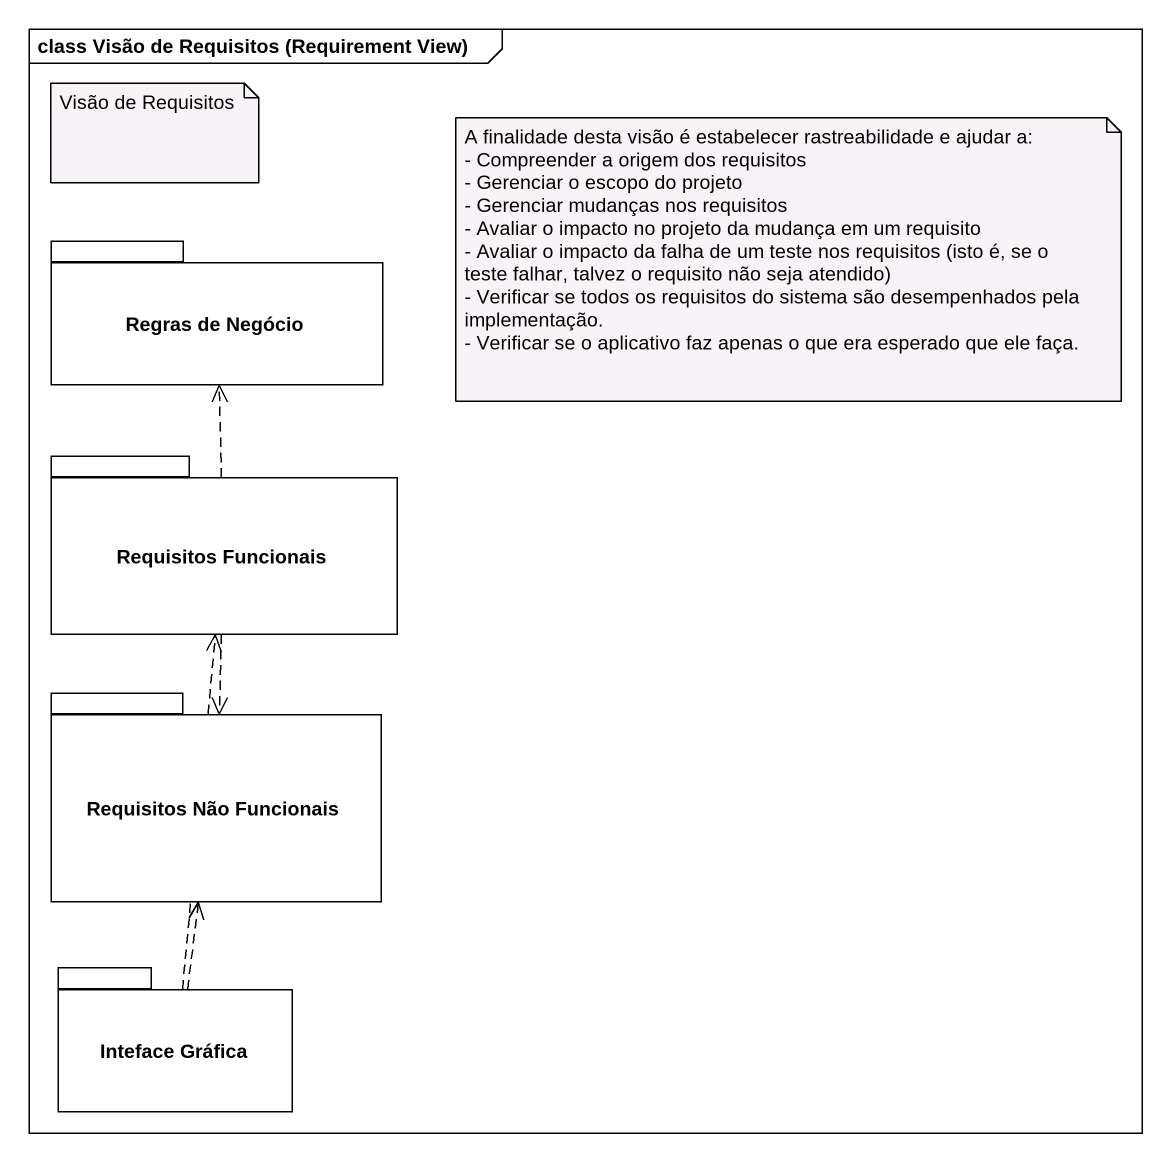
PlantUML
@startuml
mainframe class Visão de Requisitos (Requirement View)
package "Regras de Negócio" as Regras_de_Negócio {
}
package "Requisitos Funcionais" as Requisitos_Funcionais {
}
package "Requisitos Não Funcionais" as Requisitos_Não_Funcionais {
}
package "Inteface Gráfica" as Inteface_Gráfica {
}
Requisitos_Funcionais .up.> Regras_de_Negócio
Requisitos_Funcionais ..> Requisitos_Não_Funcionais
Inteface_Gráfica .up.> Requisitos_Funcionais
Inteface_Gráfica .up.> Requisitos_Não_Funcionais
note as N1
  Visão de Requisitos
end note
note as N2
  A finalidade desta visão é estabelecer rastreabilidade e ajudar a:
  - Compreender a origem dos requisitos
  - Gerenciar o escopo do projeto
  - Gerenciar mudanças nos requisitos
  - Avaliar o impacto no projeto da mudança em um requisito
  - Avaliar o impacto da falha de um teste nos requisitos (isto é, se o teste falhar, talvez o requisito não seja atendido)
  - Verificar se todos os requisitos do sistema são desempenhados pela implementação.
  - Verificar se o aplicativo faz apenas o que era esperado que ele faça.
end note
@enduml
